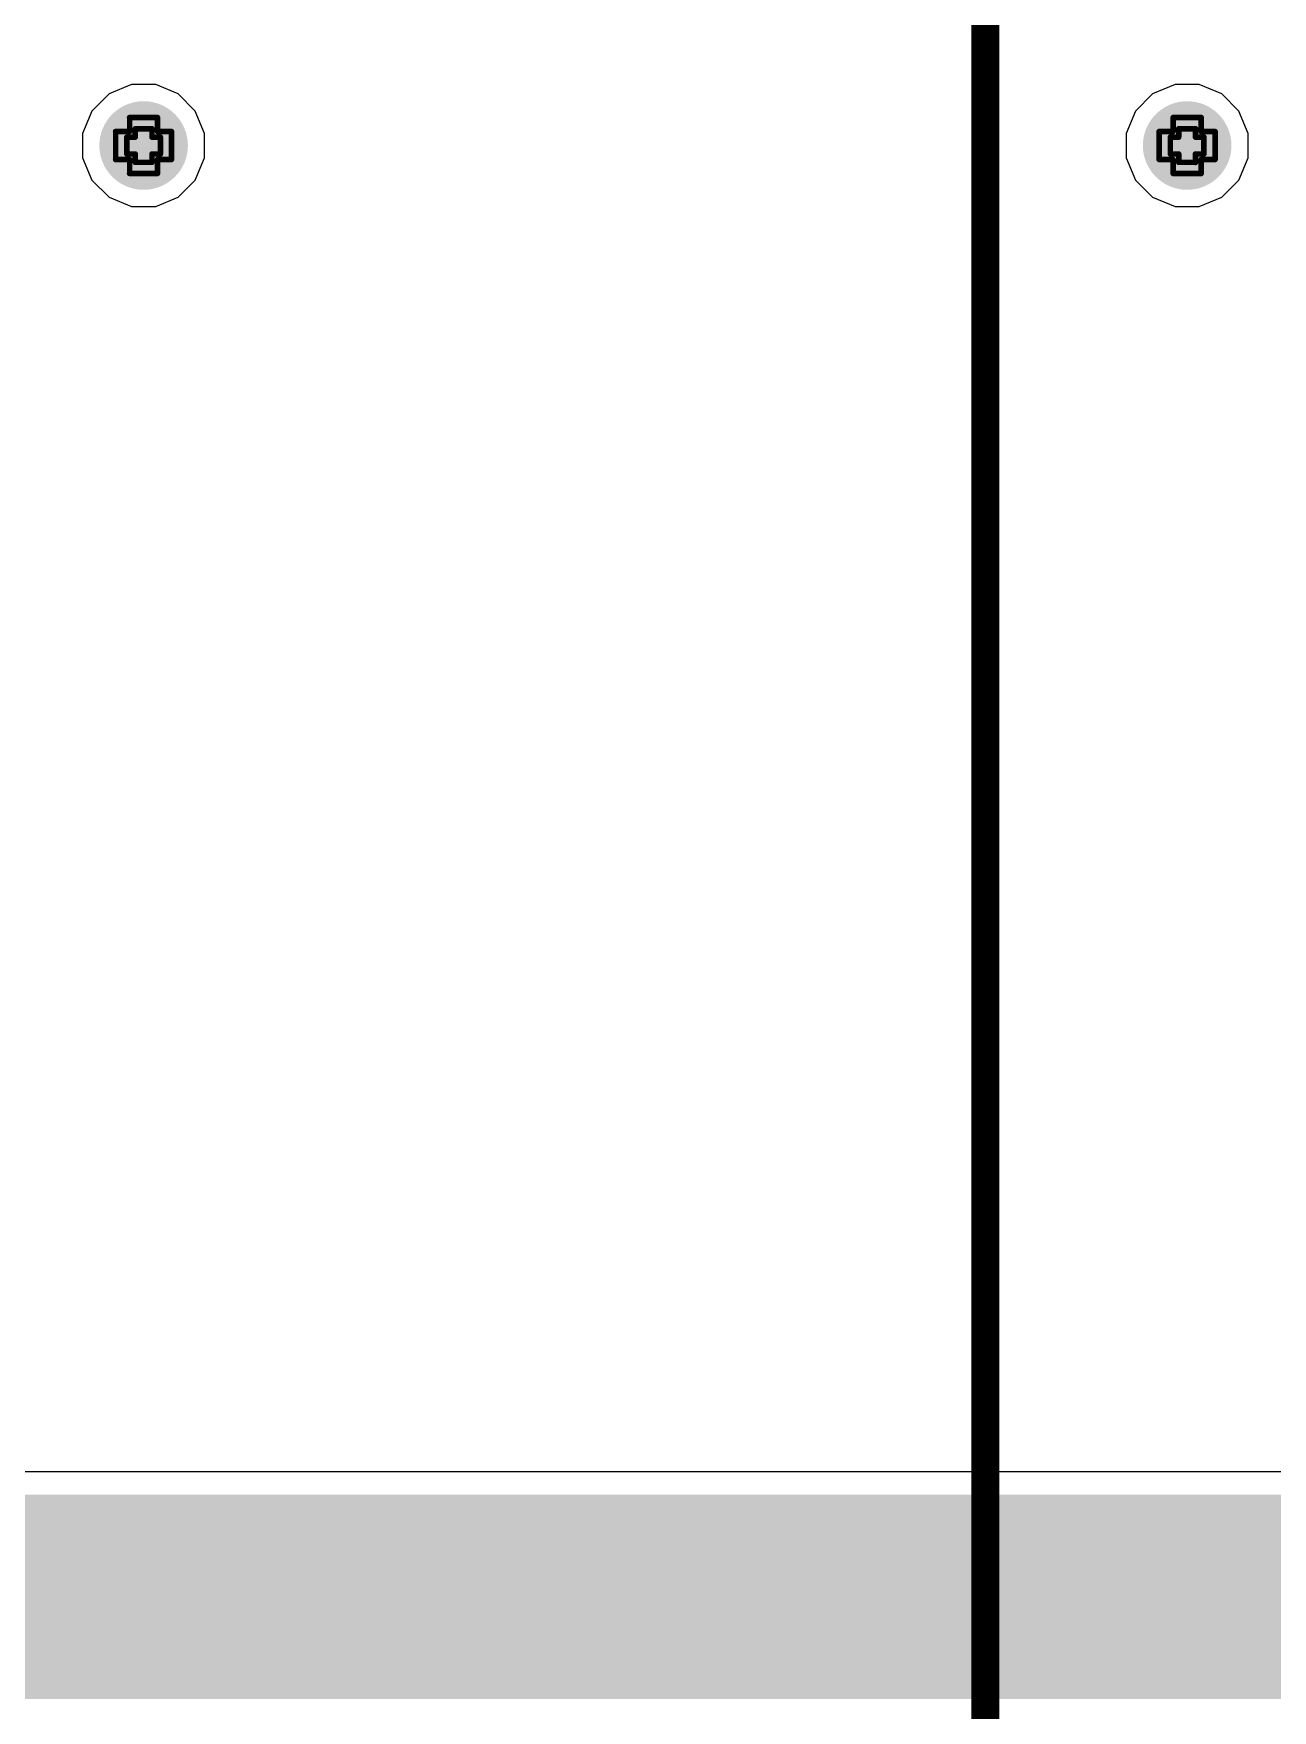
# Model space of a CAD drawing. Header units: inches. Extents: x -7 to 5163, y -3 to 5149.
# Drawn here: x 103.37 to 114.62, y 81.41 to 96.62 of the extents above; entities that cross this region are included whole.
import ezdxf

# ---------------------------------------------------------------- set-up
doc = ezdxf.new("R2010")
doc.units = ezdxf.units.IN
for name, color, linetype in [('Bottom Layer', 5, 'Continuous'), ('Bottom Solder', 6, 'Continuous'), ('Drill Drawing', 1, 'Continuous'), ('GND', 76, 'Continuous'), ('PWR', 16, 'Continuous'), ('Top Layer', 1, 'Continuous'), ('Top Overlay', 2, 'Continuous'), ('Top Solder', 216, 'Continuous'), ('Via Holes', 16, 'Continuous')]:
    doc.layers.add(name, color=color, linetype=linetype)

msp = doc.modelspace()

# ---------------------------------------------------------------- hatches: boundary and pattern name
at = {"layer": 'Bottom Layer'}
h = msp.add_hatch(color=5, dxfattribs=at)
edge = h.paths.add_edge_path()
edge.add_arc((104.369, 95.606), 0.3, 0, 360)
h = msp.add_hatch(color=5, dxfattribs=at)
edge = h.paths.add_edge_path()
edge.add_arc((113.843, 95.606), 0.3, 0, 360)
at = {"layer": 'Bottom Solder'}
h = msp.add_hatch(color=6, dxfattribs=at)
edge = h.paths.add_edge_path()
edge.add_arc((104.369, 95.606), 0.402, 0, 360)
h = msp.add_hatch(color=6, dxfattribs=at)
edge = h.paths.add_edge_path()
edge.add_arc((113.843, 95.606), 0.402, 0, 360)
at = {"layer": 'GND'}
h = msp.add_hatch(color=76, dxfattribs=at)
edge = h.paths.add_edge_path()
edge.add_arc((104.369, 95.606), 0.3, 0, 360)
h = msp.add_hatch(color=76, dxfattribs=at)
edge = h.paths.add_edge_path()
edge.add_arc((113.843, 95.606), 0.3, 0, 360)
at = {"layer": 'PWR'}
h = msp.add_hatch(color=16, dxfattribs=at)
edge = h.paths.add_edge_path()
edge.add_arc((104.369, 95.606), 0.3, 0, 360)
h = msp.add_hatch(color=16, dxfattribs=at)
edge = h.paths.add_edge_path()
edge.add_arc((113.843, 95.606), 0.3, 0, 360)
at = {"layer": 'Top Layer'}
h = msp.add_hatch(color=1, dxfattribs=at)
edge = h.paths.add_edge_path()
edge.add_arc((104.369, 95.606), 0.3, 0, 360)
h = msp.add_hatch(color=1, dxfattribs=at)
edge = h.paths.add_edge_path()
edge.add_arc((113.843, 95.606), 0.3, 0, 360)
msp.add_hatch(color=1, dxfattribs=at).paths.add_polyline_path([(83.826, 81.509), (188.892, 81.509), (188.892, 83.363), (83.826, 83.363)])
at = {"layer": 'Top Solder'}
h = msp.add_hatch(color=216, dxfattribs=at)
edge = h.paths.add_edge_path()
edge.add_arc((104.369, 95.606), 0.402, 0, 360)
h = msp.add_hatch(color=216, dxfattribs=at)
edge = h.paths.add_edge_path()
edge.add_arc((113.843, 95.606), 0.402, 0, 360)
at = {"layer": 'Via Holes'}
h = msp.add_hatch(color=7, dxfattribs=at)
edge = h.paths.add_edge_path()
edge.add_arc((104.369, 95.606), 0.15, 0, 360)
h = msp.add_hatch(color=7, dxfattribs=at)
edge = h.paths.add_edge_path()
edge.add_arc((113.843, 95.606), 0.15, 0, 360)

# ---------------------------------------------------------------- linework, layer by layer
at = {"layer": 'Drill Drawing'}
for points in [[(104.242, 95.733, 0.0508, 0.0508, 0), (104.242, 95.86, 0.0508, 0.0508, 0)], [(104.242, 95.86, 0.0508, 0.0508, 0), (104.496, 95.86, 0.0508, 0.0508, 0)], [(104.496, 95.733, 0.0508, 0.0508, 0), (104.496, 95.86, 0.0508, 0.0508, 0)], [(113.716, 95.733, 0.0508, 0.0508, 0), (113.716, 95.86, 0.0508, 0.0508, 0)], [(113.716, 95.86, 0.0508, 0.0508, 0), (113.97, 95.86, 0.0508, 0.0508, 0)], [(113.97, 95.733, 0.0508, 0.0508, 0), (113.97, 95.86, 0.0508, 0.0508, 0)], [(104.115, 95.479, 0.0508, 0.0508, 0), (104.115, 95.733, 0.0508, 0.0508, 0)], [(104.115, 95.733, 0.0508, 0.0508, 0), (104.242, 95.733, 0.0508, 0.0508, 0)], [(104.292, 95.682, 0.0508, 0.0508, 0), (104.292, 95.758, 0.0508, 0.0508, 0)], [(104.292, 95.758, 0.0508, 0.0508, 0), (104.445, 95.758, 0.0508, 0.0508, 0)], [(104.445, 95.682, 0.0508, 0.0508, 0), (104.445, 95.758, 0.0508, 0.0508, 0)], [(104.496, 95.733, 0.0508, 0.0508, 0), (104.623, 95.733, 0.0508, 0.0508, 0)], [(104.623, 95.479, 0.0508, 0.0508, 0), (104.623, 95.733, 0.0508, 0.0508, 0)], [(113.589, 95.479, 0.0508, 0.0508, 0), (113.589, 95.733, 0.0508, 0.0508, 0)], [(113.589, 95.733, 0.0508, 0.0508, 0), (113.716, 95.733, 0.0508, 0.0508, 0)], [(113.767, 95.682, 0.0508, 0.0508, 0), (113.767, 95.758, 0.0508, 0.0508, 0)], [(113.767, 95.758, 0.0508, 0.0508, 0), (113.919, 95.758, 0.0508, 0.0508, 0)], [(113.919, 95.682, 0.0508, 0.0508, 0), (113.919, 95.758, 0.0508, 0.0508, 0)], [(113.97, 95.733, 0.0508, 0.0508, 0), (114.097, 95.733, 0.0508, 0.0508, 0)], [(114.097, 95.479, 0.0508, 0.0508, 0), (114.097, 95.733, 0.0508, 0.0508, 0)], [(104.216, 95.529, 0.0508, 0.0508, 0), (104.216, 95.682, 0.0508, 0.0508, 0)], [(104.216, 95.682, 0.0508, 0.0508, 0), (104.292, 95.682, 0.0508, 0.0508, 0)], [(104.445, 95.682, 0.0508, 0.0508, 0), (104.521, 95.682, 0.0508, 0.0508, 0)], [(104.521, 95.529, 0.0508, 0.0508, 0), (104.521, 95.682, 0.0508, 0.0508, 0)], [(113.69, 95.529, 0.0508, 0.0508, 0), (113.69, 95.682, 0.0508, 0.0508, 0)], [(113.69, 95.682, 0.0508, 0.0508, 0), (113.767, 95.682, 0.0508, 0.0508, 0)], [(113.919, 95.682, 0.0508, 0.0508, 0), (113.995, 95.682, 0.0508, 0.0508, 0)], [(113.995, 95.529, 0.0508, 0.0508, 0), (113.995, 95.682, 0.0508, 0.0508, 0)], [(104.115, 95.479, 0.0508, 0.0508, 0), (104.242, 95.479, 0.0508, 0.0508, 0)], [(104.216, 95.529, 0.0508, 0.0508, 0), (104.292, 95.529, 0.0508, 0.0508, 0)], [(104.242, 95.352, 0.0508, 0.0508, 0), (104.242, 95.479, 0.0508, 0.0508, 0)], [(104.292, 95.453, 0.0508, 0.0508, 0), (104.292, 95.529, 0.0508, 0.0508, 0)], [(104.292, 95.453, 0.0508, 0.0508, 0), (104.445, 95.453, 0.0508, 0.0508, 0)], [(104.445, 95.529, 0.0508, 0.0508, 0), (104.521, 95.529, 0.0508, 0.0508, 0)], [(104.445, 95.453, 0.0508, 0.0508, 0), (104.445, 95.529, 0.0508, 0.0508, 0)], [(104.496, 95.479, 0.0508, 0.0508, 0), (104.623, 95.479, 0.0508, 0.0508, 0)], [(104.496, 95.352, 0.0508, 0.0508, 0), (104.496, 95.479, 0.0508, 0.0508, 0)], [(113.589, 95.479, 0.0508, 0.0508, 0), (113.716, 95.479, 0.0508, 0.0508, 0)], [(113.69, 95.529, 0.0508, 0.0508, 0), (113.767, 95.529, 0.0508, 0.0508, 0)], [(113.716, 95.352, 0.0508, 0.0508, 0), (113.716, 95.479, 0.0508, 0.0508, 0)], [(113.767, 95.453, 0.0508, 0.0508, 0), (113.767, 95.529, 0.0508, 0.0508, 0)], [(113.767, 95.453, 0.0508, 0.0508, 0), (113.919, 95.453, 0.0508, 0.0508, 0)], [(113.919, 95.529, 0.0508, 0.0508, 0), (113.995, 95.529, 0.0508, 0.0508, 0)], [(113.919, 95.453, 0.0508, 0.0508, 0), (113.919, 95.529, 0.0508, 0.0508, 0)], [(113.97, 95.479, 0.0508, 0.0508, 0), (114.097, 95.479, 0.0508, 0.0508, 0)], [(113.97, 95.352, 0.0508, 0.0508, 0), (113.97, 95.479, 0.0508, 0.0508, 0)], [(104.242, 95.352, 0.0508, 0.0508, 0), (104.496, 95.352, 0.0508, 0.0508, 0)], [(113.716, 95.352, 0.0508, 0.0508, 0), (113.97, 95.352, 0.0508, 0.0508, 0)]]:
    msp.add_lwpolyline(points, format="xyseb", dxfattribs=at)
for points in [[(104.229, 95.86, 0.0254, 0.0254, 1), (104.254, 95.86, 0.0254, 0.0254, 1)], [(104.229, 95.86, 0.0254, 0.0254, 1), (104.254, 95.86, 0.0254, 0.0254, 1)], [(104.483, 95.86, 0.0254, 0.0254, 1), (104.508, 95.86, 0.0254, 0.0254, 1)], [(104.483, 95.86, 0.0254, 0.0254, 1), (104.508, 95.86, 0.0254, 0.0254, 1)], [(113.703, 95.86, 0.0254, 0.0254, 1), (113.728, 95.86, 0.0254, 0.0254, 1)], [(113.703, 95.86, 0.0254, 0.0254, 1), (113.728, 95.86, 0.0254, 0.0254, 1)], [(113.957, 95.86, 0.0254, 0.0254, 1), (113.983, 95.86, 0.0254, 0.0254, 1)], [(113.957, 95.86, 0.0254, 0.0254, 1), (113.983, 95.86, 0.0254, 0.0254, 1)], [(104.102, 95.733, 0.0254, 0.0254, 1), (104.127, 95.733, 0.0254, 0.0254, 1)], [(104.102, 95.733, 0.0254, 0.0254, 1), (104.127, 95.733, 0.0254, 0.0254, 1)], [(104.229, 95.733, 0.0254, 0.0254, 1), (104.254, 95.733, 0.0254, 0.0254, 1)], [(104.229, 95.733, 0.0254, 0.0254, 1), (104.254, 95.733, 0.0254, 0.0254, 1)], [(104.28, 95.758, 0.0254, 0.0254, 1), (104.305, 95.758, 0.0254, 0.0254, 1)], [(104.28, 95.758, 0.0254, 0.0254, 1), (104.305, 95.758, 0.0254, 0.0254, 1)], [(104.432, 95.758, 0.0254, 0.0254, 1), (104.457, 95.758, 0.0254, 0.0254, 1)], [(104.432, 95.758, 0.0254, 0.0254, 1), (104.457, 95.758, 0.0254, 0.0254, 1)], [(104.483, 95.733, 0.0254, 0.0254, 1), (104.508, 95.733, 0.0254, 0.0254, 1)], [(104.483, 95.733, 0.0254, 0.0254, 1), (104.508, 95.733, 0.0254, 0.0254, 1)], [(104.61, 95.733, 0.0254, 0.0254, 1), (104.635, 95.733, 0.0254, 0.0254, 1)], [(104.61, 95.733, 0.0254, 0.0254, 1), (104.635, 95.733, 0.0254, 0.0254, 1)], [(113.576, 95.733, 0.0254, 0.0254, 1), (113.602, 95.733, 0.0254, 0.0254, 1)], [(113.576, 95.733, 0.0254, 0.0254, 1), (113.602, 95.733, 0.0254, 0.0254, 1)], [(113.703, 95.733, 0.0254, 0.0254, 1), (113.728, 95.733, 0.0254, 0.0254, 1)], [(113.703, 95.733, 0.0254, 0.0254, 1), (113.728, 95.733, 0.0254, 0.0254, 1)], [(113.754, 95.758, 0.0254, 0.0254, 1), (113.779, 95.758, 0.0254, 0.0254, 1)], [(113.754, 95.758, 0.0254, 0.0254, 1), (113.779, 95.758, 0.0254, 0.0254, 1)], [(113.906, 95.758, 0.0254, 0.0254, 1), (113.932, 95.758, 0.0254, 0.0254, 1)], [(113.906, 95.758, 0.0254, 0.0254, 1), (113.932, 95.758, 0.0254, 0.0254, 1)], [(113.957, 95.733, 0.0254, 0.0254, 1), (113.983, 95.733, 0.0254, 0.0254, 1)], [(113.957, 95.733, 0.0254, 0.0254, 1), (113.983, 95.733, 0.0254, 0.0254, 1)], [(114.084, 95.733, 0.0254, 0.0254, 1), (114.109, 95.733, 0.0254, 0.0254, 1)], [(114.084, 95.733, 0.0254, 0.0254, 1), (114.109, 95.733, 0.0254, 0.0254, 1)], [(104.204, 95.682, 0.0254, 0.0254, 1), (104.229, 95.682, 0.0254, 0.0254, 1)], [(104.204, 95.682, 0.0254, 0.0254, 1), (104.229, 95.682, 0.0254, 0.0254, 1)], [(104.28, 95.682, 0.0254, 0.0254, 1), (104.305, 95.682, 0.0254, 0.0254, 1)], [(104.28, 95.682, 0.0254, 0.0254, 1), (104.305, 95.682, 0.0254, 0.0254, 1)], [(104.432, 95.682, 0.0254, 0.0254, 1), (104.457, 95.682, 0.0254, 0.0254, 1)], [(104.432, 95.682, 0.0254, 0.0254, 1), (104.457, 95.682, 0.0254, 0.0254, 1)], [(104.508, 95.682, 0.0254, 0.0254, 1), (104.534, 95.682, 0.0254, 0.0254, 1)], [(104.508, 95.682, 0.0254, 0.0254, 1), (104.534, 95.682, 0.0254, 0.0254, 1)], [(113.678, 95.682, 0.0254, 0.0254, 1), (113.703, 95.682, 0.0254, 0.0254, 1)], [(113.678, 95.682, 0.0254, 0.0254, 1), (113.703, 95.682, 0.0254, 0.0254, 1)], [(113.754, 95.682, 0.0254, 0.0254, 1), (113.779, 95.682, 0.0254, 0.0254, 1)], [(113.754, 95.682, 0.0254, 0.0254, 1), (113.779, 95.682, 0.0254, 0.0254, 1)], [(113.906, 95.682, 0.0254, 0.0254, 1), (113.932, 95.682, 0.0254, 0.0254, 1)], [(113.906, 95.682, 0.0254, 0.0254, 1), (113.932, 95.682, 0.0254, 0.0254, 1)], [(113.983, 95.682, 0.0254, 0.0254, 1), (114.008, 95.682, 0.0254, 0.0254, 1)], [(113.983, 95.682, 0.0254, 0.0254, 1), (114.008, 95.682, 0.0254, 0.0254, 1)], [(104.102, 95.479, 0.0254, 0.0254, 1), (104.127, 95.479, 0.0254, 0.0254, 1)], [(104.102, 95.479, 0.0254, 0.0254, 1), (104.127, 95.479, 0.0254, 0.0254, 1)], [(104.204, 95.529, 0.0254, 0.0254, 1), (104.229, 95.529, 0.0254, 0.0254, 1)], [(104.204, 95.529, 0.0254, 0.0254, 1), (104.229, 95.529, 0.0254, 0.0254, 1)], [(104.229, 95.479, 0.0254, 0.0254, 1), (104.254, 95.479, 0.0254, 0.0254, 1)], [(104.229, 95.479, 0.0254, 0.0254, 1), (104.254, 95.479, 0.0254, 0.0254, 1)], [(104.28, 95.529, 0.0254, 0.0254, 1), (104.305, 95.529, 0.0254, 0.0254, 1)], [(104.28, 95.529, 0.0254, 0.0254, 1), (104.305, 95.529, 0.0254, 0.0254, 1)], [(104.28, 95.453, 0.0254, 0.0254, 1), (104.305, 95.453, 0.0254, 0.0254, 1)], [(104.28, 95.453, 0.0254, 0.0254, 1), (104.305, 95.453, 0.0254, 0.0254, 1)], [(104.432, 95.529, 0.0254, 0.0254, 1), (104.457, 95.529, 0.0254, 0.0254, 1)], [(104.432, 95.529, 0.0254, 0.0254, 1), (104.457, 95.529, 0.0254, 0.0254, 1)], [(104.432, 95.453, 0.0254, 0.0254, 1), (104.457, 95.453, 0.0254, 0.0254, 1)], [(104.432, 95.453, 0.0254, 0.0254, 1), (104.457, 95.453, 0.0254, 0.0254, 1)], [(104.483, 95.479, 0.0254, 0.0254, 1), (104.508, 95.479, 0.0254, 0.0254, 1)], [(104.483, 95.479, 0.0254, 0.0254, 1), (104.508, 95.479, 0.0254, 0.0254, 1)], [(104.508, 95.529, 0.0254, 0.0254, 1), (104.534, 95.529, 0.0254, 0.0254, 1)], [(104.508, 95.529, 0.0254, 0.0254, 1), (104.534, 95.529, 0.0254, 0.0254, 1)], [(104.61, 95.479, 0.0254, 0.0254, 1), (104.635, 95.479, 0.0254, 0.0254, 1)], [(104.61, 95.479, 0.0254, 0.0254, 1), (104.635, 95.479, 0.0254, 0.0254, 1)], [(113.576, 95.479, 0.0254, 0.0254, 1), (113.602, 95.479, 0.0254, 0.0254, 1)], [(113.576, 95.479, 0.0254, 0.0254, 1), (113.602, 95.479, 0.0254, 0.0254, 1)], [(113.678, 95.529, 0.0254, 0.0254, 1), (113.703, 95.529, 0.0254, 0.0254, 1)], [(113.678, 95.529, 0.0254, 0.0254, 1), (113.703, 95.529, 0.0254, 0.0254, 1)], [(113.703, 95.479, 0.0254, 0.0254, 1), (113.728, 95.479, 0.0254, 0.0254, 1)], [(113.703, 95.479, 0.0254, 0.0254, 1), (113.728, 95.479, 0.0254, 0.0254, 1)], [(113.754, 95.529, 0.0254, 0.0254, 1), (113.779, 95.529, 0.0254, 0.0254, 1)], [(113.754, 95.529, 0.0254, 0.0254, 1), (113.779, 95.529, 0.0254, 0.0254, 1)], [(113.754, 95.453, 0.0254, 0.0254, 1), (113.779, 95.453, 0.0254, 0.0254, 1)], [(113.754, 95.453, 0.0254, 0.0254, 1), (113.779, 95.453, 0.0254, 0.0254, 1)], [(113.906, 95.529, 0.0254, 0.0254, 1), (113.932, 95.529, 0.0254, 0.0254, 1)], [(113.906, 95.529, 0.0254, 0.0254, 1), (113.932, 95.529, 0.0254, 0.0254, 1)], [(113.906, 95.453, 0.0254, 0.0254, 1), (113.932, 95.453, 0.0254, 0.0254, 1)], [(113.906, 95.453, 0.0254, 0.0254, 1), (113.932, 95.453, 0.0254, 0.0254, 1)], [(113.957, 95.479, 0.0254, 0.0254, 1), (113.983, 95.479, 0.0254, 0.0254, 1)], [(113.957, 95.479, 0.0254, 0.0254, 1), (113.983, 95.479, 0.0254, 0.0254, 1)], [(113.983, 95.529, 0.0254, 0.0254, 1), (114.008, 95.529, 0.0254, 0.0254, 1)], [(113.983, 95.529, 0.0254, 0.0254, 1), (114.008, 95.529, 0.0254, 0.0254, 1)], [(114.084, 95.479, 0.0254, 0.0254, 1), (114.109, 95.479, 0.0254, 0.0254, 1)], [(114.084, 95.479, 0.0254, 0.0254, 1), (114.109, 95.479, 0.0254, 0.0254, 1)], [(104.229, 95.352, 0.0254, 0.0254, 1), (104.254, 95.352, 0.0254, 0.0254, 1)], [(104.229, 95.352, 0.0254, 0.0254, 1), (104.254, 95.352, 0.0254, 0.0254, 1)], [(104.483, 95.352, 0.0254, 0.0254, 1), (104.508, 95.352, 0.0254, 0.0254, 1)], [(104.483, 95.352, 0.0254, 0.0254, 1), (104.508, 95.352, 0.0254, 0.0254, 1)], [(113.703, 95.352, 0.0254, 0.0254, 1), (113.728, 95.352, 0.0254, 0.0254, 1)], [(113.703, 95.352, 0.0254, 0.0254, 1), (113.728, 95.352, 0.0254, 0.0254, 1)], [(113.957, 95.352, 0.0254, 0.0254, 1), (113.983, 95.352, 0.0254, 0.0254, 1)], [(113.957, 95.352, 0.0254, 0.0254, 1), (113.983, 95.352, 0.0254, 0.0254, 1)]]:
    msp.add_lwpolyline(points, format="xyseb", close=True, dxfattribs=at)
at = {"layer": 'PWR'}
for p, q in [((104.055, 96.075), (103.899, 95.919)), ((104.258, 96.16), (104.055, 96.075)), ((104.479, 96.16), (104.258, 96.16)), ((104.682, 96.075), (104.479, 96.16)), ((104.838, 95.919), (104.682, 96.075)), ((113.529, 96.075), (113.373, 95.919)), ((113.733, 96.16), (113.529, 96.075)), ((113.953, 96.16), (113.733, 96.16)), ((114.157, 96.075), (113.953, 96.16)), ((114.312, 95.919), (114.157, 96.075)), ((103.899, 95.919), (103.815, 95.716)), ((104.923, 95.716), (104.838, 95.919)), ((113.373, 95.919), (113.289, 95.716)), ((114.397, 95.716), (114.312, 95.919)), ((103.815, 95.716), (103.815, 95.495)), ((104.923, 95.495), (104.923, 95.716)), ((113.289, 95.716), (113.289, 95.495)), ((114.397, 95.495), (114.397, 95.716)), ((103.815, 95.495), (103.899, 95.292)), ((104.838, 95.292), (104.923, 95.495)), ((113.289, 95.495), (113.373, 95.292)), ((114.312, 95.292), (114.397, 95.495)), ((103.899, 95.292), (104.055, 95.136)), ((104.682, 95.136), (104.838, 95.292)), ((113.373, 95.292), (113.529, 95.136)), ((114.157, 95.136), (114.312, 95.292)), ((104.055, 95.136), (104.258, 95.052)), ((104.479, 95.052), (104.682, 95.136)), ((113.529, 95.136), (113.733, 95.052)), ((113.953, 95.052), (114.157, 95.136)), ((104.258, 95.052), (104.479, 95.052)), ((113.733, 95.052), (113.953, 95.052))]:
    msp.add_line(p, q, dxfattribs=at)
at = {"layer": 'Top Layer'}
msp.add_line((180.531, 83.57), (83.826, 83.57), dxfattribs=at)
at = {"layer": 'Top Overlay'}
msp.add_lwpolyline([(112.012, 69.043, 0.254, 0.254, 0), (112.012, 111.043, 0.254, 0.254, 0)], format="xyseb", dxfattribs=at)

doc.saveas('drawing.dxf')
